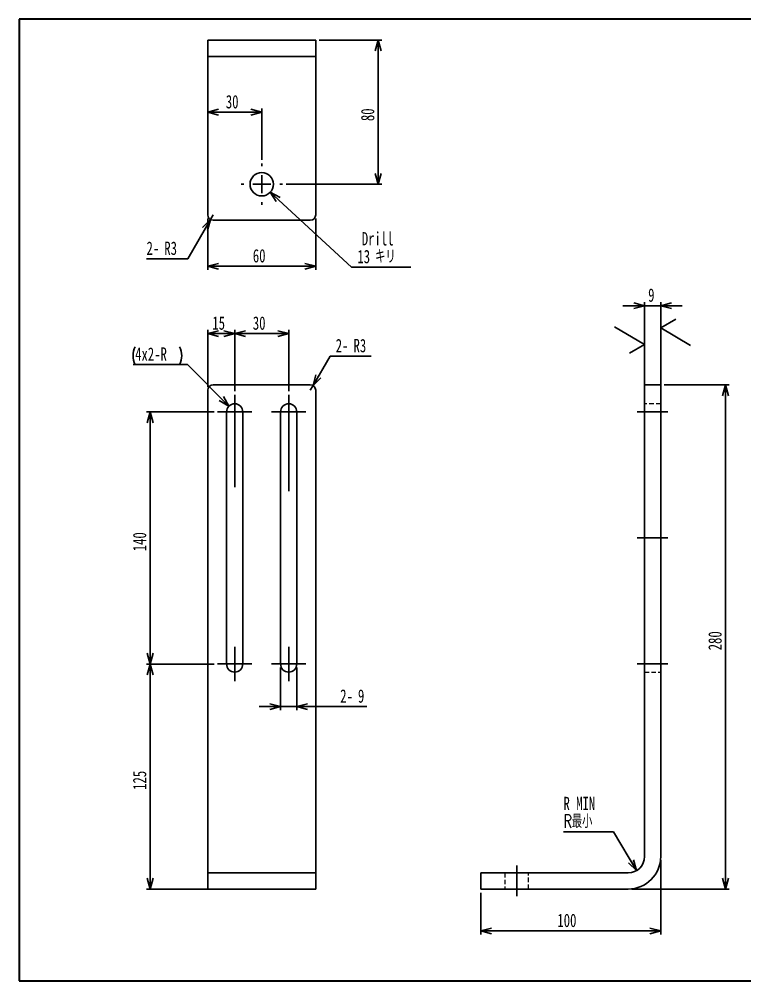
# Model space of a CAD drawing. Header units: millimetres. Extents: x 20 to 1039, y -216 to 345.
# Drawn here: x 20 to 221.5, y 15 to 282 of the extents above; entities that cross this region are included whole.
import ezdxf

# ---------------------------------------------------------------- set-up
doc = ezdxf.new("R2010")
doc.units = ezdxf.units.MM
doc.linetypes.add('HIDDEN', pattern=[1.905, 1.27, -0.635])
doc.layers.add('SLD-0', color=7, linetype='Continuous')
doc.styles.add('SLDTEXTSTYLE0', font='TXT', dxfattribs={"width": 0.7, "bigfont": 'bigfont'})
doc.styles.add('SLDTEXTSTYLE1', font='TXT', dxfattribs={"width": 0.7})
doc.dimstyles.new('SLDDIMSTYLE0', dxfattribs={"dimtxt": 4.244358, "dimasz": 3, "dimexe": 0, "dimexo": 0.0625, "dimgap": 1.061089, "dimtad": 3, "dimlfac": 2, "dimrnd": 1e-09, "dimzin": 12, "dimdsep": 46, "dimtxsty": 'SLDTEXTSTYLE1', "dimblk1": 'OPEN30', "dimblk2": 'OPEN30', "dimsah": 1, "dimcen": 0.09, "dimadec": 0, "dimazin": 3, "dimtfac": 1, "dimtdec": 3, "dimtofl": 0, "dimtmove": 0, "dimatfit": 3, "dimldrblk": 'OPEN30', "dimfxl": 1, "dimfrac": 2, "dimtolj": 1, "dimtzin": 12, "dimarcsym": 0})
doc.dimstyles.new('SLDDIMSTYLE1', dxfattribs={"dimtxt": 4.244358, "dimasz": 3, "dimexe": 0, "dimexo": 0.0625, "dimgap": 1.061089, "dimtad": 0, "dimtih": 1, "dimtoh": 1, "dimlfac": 2, "dimrnd": 1e-09, "dimzin": 12, "dimdsep": 46, "dimtxsty": 'SLDTEXTSTYLE1', "dimblk1": 'OPEN30', "dimblk2": 'OPEN30', "dimsah": 1, "dimcen": 0, "dimadec": 0, "dimazin": 3, "dimtfac": 1, "dimtdec": 3, "dimtofl": 0, "dimtmove": 0, "dimatfit": 3, "dimldrblk": 'OPEN30', "dimfxl": 1, "dimfrac": 2, "dimtolj": 1, "dimtzin": 12, "dimarcsym": 0})
doc.dimstyles.new('SLDDIMSTYLE2', dxfattribs={"dimtxt": 4.244358, "dimasz": 3, "dimexe": 0, "dimexo": 0.0625, "dimgap": 1.061089, "dimtad": 0, "dimtih": 1, "dimtoh": 1, "dimlfac": 2, "dimrnd": 1e-09, "dimzin": 12, "dimdsep": 46, "dimtxsty": 'SLDTEXTSTYLE1', "dimblk1": 'OPEN30', "dimblk2": 'OPEN30', "dimsah": 1, "dimcen": 0, "dimadec": 0, "dimazin": 3, "dimtfac": 1, "dimtdec": 3, "dimtofl": 0, "dimtmove": 0, "dimatfit": 3, "dimldrblk": 'OPEN30', "dimfxl": 1, "dimfrac": 2, "dimtolj": 1, "dimtzin": 12, "dimarcsym": 0})
doc.dimstyles.new('SLDDIMSTYLE3', dxfattribs={"dimtxt": 4.244358, "dimasz": 3, "dimexe": 0, "dimexo": 0.0625, "dimgap": 1.061089, "dimtad": 3, "dimlfac": 2, "dimrnd": 1e-09, "dimzin": 12, "dimdsep": 46, "dimtxsty": 'SLDTEXTSTYLE1', "dimblk1": 'OPEN30', "dimblk2": 'OPEN30', "dimsah": 1, "dimcen": 0.09, "dimadec": 0, "dimazin": 3, "dimtfac": 1, "dimtdec": 3, "dimtmove": 0, "dimatfit": 0, "dimldrblk": 'OPEN30', "dimfxl": 1, "dimfrac": 2, "dimtolj": 1, "dimtzin": 12, "dimarcsym": 0})
doc.dimstyles.new('SLDDIMSTYLE4', dxfattribs={"dimtxt": 4.244358, "dimasz": 3, "dimexe": 0, "dimexo": 0.0625, "dimgap": 1.061089, "dimtad": 0, "dimtih": 1, "dimtoh": 1, "dimlfac": 2, "dimrnd": 1e-09, "dimzin": 12, "dimdsep": 46, "dimtxsty": 'SLDTEXTSTYLE1', "dimblk1": 'OPEN30', "dimblk2": 'OPEN30', "dimsah": 1, "dimcen": 0, "dimadec": 0, "dimazin": 3, "dimtfac": 1, "dimtdec": 3, "dimtofl": 0, "dimtmove": 1, "dimatfit": 3, "dimldrblk": 'OPEN30', "dimfxl": 1, "dimfrac": 2, "dimtolj": 1, "dimtzin": 12, "dimarcsym": 0})
doc.dimstyles.new('SLDDIMSTYLE5', dxfattribs={"dimtxt": 4.244358, "dimasz": 3, "dimexe": 0, "dimexo": 0.0625, "dimgap": 1.061089, "dimtad": 3, "dimlfac": 2, "dimrnd": 1e-09, "dimzin": 12, "dimdsep": 46, "dimtxsty": 'SLDTEXTSTYLE1', "dimblk1": 'OPEN30', "dimblk2": 'OPEN30', "dimsah": 1, "dimcen": 0, "dimadec": 0, "dimazin": 3, "dimtfac": 1, "dimtdec": 3, "dimtofl": 0, "dimtmove": 0, "dimatfit": 3, "dimldrblk": 'OPEN30', "dimfxl": 1, "dimfrac": 2, "dimtolj": 1, "dimtzin": 12, "dimarcsym": 0})

# ---------------------------------------------------------------- blocks, each defined once
blk = doc.blocks.new('_Open30')
at = {"color": 0, "linetype": 'ByBlock', "lineweight": -2}
for p, q in [((-1, 0.267949), (0, 0)), ((0, 0), (-1, -0.267949)), ((0, 0), (-1, 0))]:
    blk.add_line(p, q, dxfattribs=at)
blk = doc.blocks.new('_D')
at = {"layer": 'SLD-0'}
for p, q in [((74.11, 172.96), (55.36, 172.96)), ((56.36, 102.96), (56.36, 172.96)), ((74.11, 102.96), (55.36, 102.96))]:
    blk.add_line(p, q, dxfattribs=at)
at = {"layer": 'SLD-0', "xscale": 3, "yscale": 3}
for p, rotation in [((56.36, 172.96, 12.5), 90), ((56.36, 102.96, 12.5), 270)]:
    blk.add_blockref('_Open30', p, dxfattribs=dict(at, rotation=rotation))
at = {"layer": 'SLD-0', "insert": (51.58, 134.26), "char_height": 3.704, "attachment_point": 1, "rotation": 90, "style": 'SLDTEXTSTYLE1'}
blk.add_mtext('140', dxfattribs=at)
blk = doc.blocks.new('_D_1')
at = {"layer": 'SLD-0'}
for p, q in [((72.36, 179.96), (72.36, 195.71)), ((79.86, 178.71), (79.86, 195.71)), ((72.36, 194.71), (79.86, 194.71))]:
    blk.add_line(p, q, dxfattribs=at)
at = {"layer": 'SLD-0', "xscale": 3, "yscale": 3, "rotation": 180}
blk.add_blockref('_Open30', (72.36, 194.71, 12.5), dxfattribs=at)
at = {"layer": 'SLD-0', "xscale": 3, "yscale": 3}
blk.add_blockref('_Open30', (79.86, 194.71, 12.5), dxfattribs=at)
at = {"layer": 'SLD-0', "insert": (73.64, 199.49), "char_height": 3.704, "attachment_point": 1, "style": 'SLDTEXTSTYLE1'}
blk.add_mtext('15', dxfattribs=at)
blk = doc.blocks.new('_D_2')
at = {"layer": 'SLD-0'}
for p, q in [((79.86, 178.71), (79.86, 195.71)), ((94.86, 178.71), (94.86, 195.71)), ((79.86, 194.71), (94.86, 194.71))]:
    blk.add_line(p, q, dxfattribs=at)
at = {"layer": 'SLD-0', "xscale": 3, "yscale": 3, "rotation": 180}
blk.add_blockref('_Open30', (79.86, 194.71, 12.5), dxfattribs=at)
at = {"layer": 'SLD-0', "xscale": 3, "yscale": 3}
blk.add_blockref('_Open30', (94.86, 194.71, 12.5), dxfattribs=at)
at = {"layer": 'SLD-0', "insert": (84.89, 199.49), "char_height": 3.704, "attachment_point": 1, "style": 'SLDTEXTSTYLE1'}
blk.add_mtext('30', dxfattribs=at)
blk = doc.blocks.new('_D_3')
at = {"layer": 'SLD-0'}
for p, q in [((101.61, 180.26), (106.34, 188.46)), ((106.34, 188.46), (117.8, 188.46)), ((100.86, 178.96), (101.61, 180.26))]:
    blk.add_line(p, q, dxfattribs=at)
at = {"layer": 'SLD-0', "xscale": 3, "yscale": 3, "rotation": 240}
blk.add_blockref('_Open30', (101.61, 180.26, 12.5), dxfattribs=at)
at = {"layer": 'SLD-0', "char_height": 3.704, "attachment_point": 1, "style": 'SLDTEXTSTYLE1'}
for s, insert in [('2-', (107.92, 193.23)), ('R3', (112.86, 193.23))]:
    blk.add_mtext(s, dxfattribs=dict(at, insert=insert))
blk = doc.blocks.new('_D_4')
at = {"layer": 'SLD-0'}
for p, q in [((66.72, 186.1), (51.62, 186.1)), ((78.26, 174.56), (66.72, 186.1))]:
    blk.add_line(p, q, dxfattribs=at)
for centre, start, end in [((57.14, 188.57), 153.4349, 206.5651), ((59.61, 188.57), 333.4349, 26.5651)]:
    blk.add_arc(centre, 5.52, start, end, dxfattribs=at)
at = {"layer": 'SLD-0', "xscale": 3, "yscale": 3, "rotation": 315}
blk.add_blockref('_Open30', (78.26, 174.56, 12.5), dxfattribs=at)
at = {"layer": 'SLD-0', "insert": (52.2, 190.87), "char_height": 3.704, "attachment_point": 1, "style": 'SLDTEXTSTYLE1'}
blk.add_mtext('4x2-R', dxfattribs=at)
blk = doc.blocks.new('_D_5')
at = {"layer": 'SLD-0'}
for p, q in [((74.11, 102.96), (55.36, 102.96)), ((56.36, 102.96), (56.36, 40.46)), ((72.86, 40.46), (55.36, 40.46))]:
    blk.add_line(p, q, dxfattribs=at)
at = {"layer": 'SLD-0', "xscale": 3, "yscale": 3}
for p, rotation in [((56.36, 102.96, 12.5), 90), ((56.36, 40.46, 12.5), 270)]:
    blk.add_blockref('_Open30', p, dxfattribs=dict(at, rotation=rotation))
at = {"layer": 'SLD-0', "insert": (51.58, 68.01), "char_height": 3.704, "attachment_point": 1, "rotation": 90, "style": 'SLDTEXTSTYLE1'}
blk.add_mtext('125', dxfattribs=at)
blk = doc.blocks.new('_D_6')
at = {"layer": 'SLD-0'}
for p, q in [((92.61, 101.96), (92.61, 90.14)), ((97.11, 101.96), (97.11, 90.14)), ((92.61, 91.14), (86.61, 91.14)), ((92.61, 91.14), (97.11, 91.14)), ((97.11, 91.14), (116.57, 91.14))]:
    blk.add_line(p, q, dxfattribs=at)
at = {"layer": 'SLD-0', "xscale": 3, "yscale": 3}
blk.add_blockref('_Open30', (92.61, 91.14, 12.5), dxfattribs=at)
at = {"layer": 'SLD-0', "xscale": 3, "yscale": 3, "rotation": 180}
blk.add_blockref('_Open30', (97.11, 91.14, 12.5), dxfattribs=at)
at = {"layer": 'SLD-0', "attachment_point": 1, "style": 'SLDTEXTSTYLE1'}
for s, insert, char_height in [('2-', (109.16, 95.92), 3.704), ('9', (114.1, 95.92), 3.7)]:
    blk.add_mtext(s, dxfattribs=dict(at, insert=insert, char_height=char_height))
blk = doc.blocks.new('SW_CENTERMARKSYMBOL_0')
at = {"layer": 'SLD-0', "color": 0}
for p, q in [((0, 72.5), (0, 74.75)), ((0, 70), (0, 72.5)), ((-2.5, 70), (-4.75, 70)), ((0, 70), (-2.5, 70)), ((0, 70), (0, 67.5)), ((0, 70), (2.5, 70)), ((2.5, 70), (4.75, 70)), ((0, 67.5), (0, 49.12)), ((0, 2.5), (0, 4.75)), ((-2.5, 0), (-4.75, 0)), ((0, 0), (-2.5, 0)), ((0, 0), (0, 2.5)), ((0, 0), (0, -2.5)), ((0, 0), (2.5, 0)), ((2.5, 0), (4.75, 0)), ((0, -2.5), (0, -4.75))]:
    blk.add_line(p, q, dxfattribs=at)
blk = doc.blocks.new('SW_CENTERMARKSYMBOL_1')
at = {"layer": 'SLD-0', "color": 0}
for p, q in [((0, 72.5), (0, 74.75)), ((0, 70), (0, 72.5)), ((-2.5, 70), (-4.75, 70)), ((0, 70), (-2.5, 70)), ((0, 70), (0, 67.5)), ((0, 70), (2.5, 70)), ((2.5, 70), (4.75, 70)), ((0, 67.5), (0, 47.95)), ((0, 2.5), (0, 4.75)), ((-2.5, 0), (-4.75, 0)), ((0, 0), (-2.5, 0)), ((0, 0), (0, 2.5)), ((0, 0), (0, -2.5)), ((0, 0), (2.5, 0)), ((2.5, 0), (4.75, 0)), ((0, -2.5), (0, -4.75))]:
    blk.add_line(p, q, dxfattribs=at)
blk = doc.blocks.new('_D_7')
at = {"layer": 'SLD-0'}
for p, q in [((199.19, 180.46), (217.19, 180.46)), ((216.19, 40.46), (216.19, 180.46)), ((190.19, 40.46), (217.19, 40.46))]:
    blk.add_line(p, q, dxfattribs=at)
at = {"layer": 'SLD-0', "xscale": 3, "yscale": 3}
for p, rotation in [((216.19, 180.46, -15), 90), ((216.19, 40.46, -15), 270)]:
    blk.add_blockref('_Open30', p, dxfattribs=dict(at, rotation=rotation))
at = {"layer": 'SLD-0', "insert": (211.41, 106.76), "char_height": 3.704, "attachment_point": 1, "rotation": 90, "style": 'SLDTEXTSTYLE1'}
blk.add_mtext('280', dxfattribs=at)
blk = doc.blocks.new('_D_8')
at = {"layer": 'SLD-0'}
for p, q in [((198.19, 48.46), (198.19, 27.84)), ((148.19, 39.46), (148.19, 27.84)), ((198.19, 28.84), (148.19, 28.84))]:
    blk.add_line(p, q, dxfattribs=at)
at = {"layer": 'SLD-0', "xscale": 3, "yscale": 3, "rotation": 180}
blk.add_blockref('_Open30', (148.19, 28.84, -15), dxfattribs=at)
at = {"layer": 'SLD-0', "xscale": 3, "yscale": 3}
blk.add_blockref('_Open30', (198.19, 28.84, -15), dxfattribs=at)
at = {"layer": 'SLD-0', "insert": (169.48, 33.62), "char_height": 3.704, "attachment_point": 1, "style": 'SLDTEXTSTYLE1'}
blk.add_mtext('100', dxfattribs=at)
blk = doc.blocks.new('_D_9')
at = {"layer": 'SLD-0'}
for p, q in [((185.11, 56.36), (171.18, 56.36)), ((191.48, 45.59), (185.11, 56.36))]:
    blk.add_line(p, q, dxfattribs=at)
at = {"layer": 'SLD-0', "xscale": 3, "yscale": 3, "rotation": 300.5794769239}
blk.add_blockref('_Open30', (191.48, 45.59, -15), dxfattribs=at)
at = {"layer": 'SLD-0', "char_height": 3.704, "attachment_point": 1}
for s, insert, style in [('R MIN', (171.18, 66.08), 'SLDTEXTSTYLE1'), ('R最小', (171.18, 61.14), 'SLDTEXTSTYLE0')]:
    blk.add_mtext(s, dxfattribs=dict(at, insert=insert, style=style))
blk = doc.blocks.new('_D_10')
at = {"layer": 'SLD-0'}
for p, q in [((193.69, 181.46), (193.69, 203.46)), ((198.19, 181.46), (198.19, 203.46)), ((193.69, 202.46), (187.69, 202.46)), ((193.69, 202.46), (198.19, 202.46)), ((198.19, 202.46), (204.19, 202.46))]:
    blk.add_line(p, q, dxfattribs=at)
at = {"layer": 'SLD-0', "xscale": 3, "yscale": 3}
blk.add_blockref('_Open30', (193.69, 202.46, -15), dxfattribs=at)
at = {"layer": 'SLD-0', "xscale": 3, "yscale": 3, "rotation": 180}
blk.add_blockref('_Open30', (198.19, 202.46, -15), dxfattribs=at)
at = {"layer": 'SLD-0', "insert": (194.7, 207.24), "char_height": 3.7, "attachment_point": 1, "style": 'SLDTEXTSTYLE1'}
blk.add_mtext('9', dxfattribs=at)
blk = doc.blocks.new('SW_SFSYMBOL_16')
at = {"layer": 'SLD-0', "color": 0}
for p, q in [((0, 16.33), (4.16, 18.79)), ((0, 0), (0, 17.33)), ((0, 16.33), (8.32, 11.43))]:
    blk.add_line(p, q, dxfattribs=at)
blk = doc.blocks.new('SW_SFSYMBOL_17')
at = {"layer": 'SLD-0', "color": 0}
for p, q in [((0, 11.72), (-8.32, 16.63)), ((0, 11.72), (-4.16, 9.27)), ((0, 0), (0, 12.72))]:
    blk.add_line(p, q, dxfattribs=at)
blk = doc.blocks.new('_D_11')
at = {"layer": 'SLD-0'}
for p, q in [((103.36, 276.18), (120.7, 276.18)), ((119.7, 276.18), (119.7, 236.18)), ((94.11, 236.18), (120.7, 236.18))]:
    blk.add_line(p, q, dxfattribs=at)
at = {"layer": 'SLD-0', "xscale": 3, "yscale": 3}
for p, rotation in [((119.7, 276.18, -41.25), 90), ((119.7, 236.18, -41.25), 270)]:
    blk.add_blockref('_Open30', p, dxfattribs=dict(at, rotation=rotation))
at = {"layer": 'SLD-0', "insert": (114.92, 253.71), "char_height": 3.704, "attachment_point": 1, "rotation": 90, "style": 'SLDTEXTSTYLE1'}
blk.add_mtext('80', dxfattribs=at)
blk = doc.blocks.new('_D_12')
at = {"layer": 'SLD-0'}
for p, q in [((72.36, 270.68), (72.36, 255.18)), ((87.36, 242.93), (87.36, 257.18)), ((72.36, 256.18), (87.36, 256.18))]:
    blk.add_line(p, q, dxfattribs=at)
at = {"layer": 'SLD-0', "xscale": 3, "yscale": 3, "rotation": 180}
blk.add_blockref('_Open30', (72.36, 256.18, -41.25), dxfattribs=at)
at = {"layer": 'SLD-0', "xscale": 3, "yscale": 3}
blk.add_blockref('_Open30', (87.36, 256.18, -41.25), dxfattribs=at)
at = {"layer": 'SLD-0', "insert": (77.39, 260.95), "char_height": 3.704, "attachment_point": 1, "style": 'SLDTEXTSTYLE1'}
blk.add_mtext('30', dxfattribs=at)
blk = doc.blocks.new('_D_13')
at = {"layer": 'SLD-0'}
for p, q in [((89.75, 233.98), (112.34, 213.19)), ((112.34, 213.19), (128.75, 213.19))]:
    blk.add_line(p, q, dxfattribs=at)
at = {"layer": 'SLD-0', "xscale": 3, "yscale": 3, "rotation": 137.3913460146}
blk.add_blockref('_Open30', (89.75, 233.98, -41.25), dxfattribs=at)
at = {"layer": 'SLD-0', "char_height": 3.704, "attachment_point": 1}
for s, insert, style in [('Drill', (115.17, 222.9), 'SLDTEXTSTYLE1'), ('13', (113.93, 217.96), 'SLDTEXTSTYLE1'), ('キリ', (118.87, 217.96), 'SLDTEXTSTYLE0')]:
    blk.add_mtext(s, dxfattribs=dict(at, insert=insert, style=style))
blk = doc.blocks.new('_D_14')
at = {"layer": 'SLD-0'}
for p, q in [((72.36, 226.68), (72.36, 212.41)), ((102.36, 226.68), (102.36, 212.41)), ((72.36, 213.41), (102.36, 213.41))]:
    blk.add_line(p, q, dxfattribs=at)
at = {"layer": 'SLD-0', "xscale": 3, "yscale": 3, "rotation": 180}
blk.add_blockref('_Open30', (72.36, 213.41, -41.25), dxfattribs=at)
at = {"layer": 'SLD-0', "xscale": 3, "yscale": 3}
blk.add_blockref('_Open30', (102.36, 213.41, -41.25), dxfattribs=at)
at = {"layer": 'SLD-0', "insert": (84.89, 218.19), "char_height": 3.704, "attachment_point": 1, "style": 'SLDTEXTSTYLE1'}
blk.add_mtext('60', dxfattribs=at)
blk = doc.blocks.new('_D_15')
at = {"layer": 'SLD-0'}
for p, q in [((73.86, 227.68), (73.11, 226.38)), ((73.11, 226.38), (66.82, 215.5)), ((66.82, 215.5), (55.36, 215.5))]:
    blk.add_line(p, q, dxfattribs=at)
at = {"layer": 'SLD-0', "xscale": 3, "yscale": 3, "rotation": 60}
blk.add_blockref('_Open30', (73.11, 226.38, -41.25), dxfattribs=at)
at = {"layer": 'SLD-0', "char_height": 3.704, "attachment_point": 1, "style": 'SLDTEXTSTYLE1'}
for s, insert in [('2-', (55.36, 220.27)), ('R3', (60.3, 220.27))]:
    blk.add_mtext(s, dxfattribs=dict(at, insert=insert))
blk = doc.blocks.new('SW_CENTERMARKSYMBOL_2')
at = {"layer": 'SLD-0', "color": 0}
for p, q in [((0, 5), (0, 5.75)), ((-5, 0), (-5.75, 0)), ((0, 0), (-2.5, 0)), ((0, 0), (0, 2.5)), ((0, 0), (0, -2.5)), ((0, 0), (2.5, 0)), ((5, 0), (5.75, 0)), ((0, -5), (0, -5.75))]:
    blk.add_line(p, q, dxfattribs=at)

msp = doc.modelspace()

# ---------------------------------------------------------------- linework, layer by layer
at = {"color": 7, "linetype": 'Continuous', "lineweight": 25}
for p, q in [((72.3551, 271.6752), (72.3551, 276.1752)), ((72.3551, 276.1752), (73.8551, 276.1752)), ((73.8551, 276.1752), (100.8551, 276.1752)), ((100.8551, 276.1752), (102.3551, 276.1752)), ((102.3551, 276.1752), (102.3551, 271.6752)), ((73.8551, 271.6752), (72.3551, 271.6752)), ((72.3551, 271.6752), (72.3551, 267.1752)), ((73.8551, 271.6752), (100.8551, 271.6752)), ((102.3551, 271.6752), (100.8551, 271.6752)), ((102.3551, 267.1752), (102.3551, 271.6752)), ((72.3551, 267.1752), (72.3551, 227.6752)), ((102.3551, 227.6752), (102.3551, 267.1752)), ((73.8551, 226.1752), (100.8551, 226.1752)), ((72.3551, 49.4642), (72.3551, 178.9642)), ((73.8551, 180.4642), (100.8551, 180.4642)), ((102.3551, 178.9642), (102.3551, 49.4642)), ((193.6864, 178.9642), (193.6864, 180.4642)), ((193.6864, 180.4642), (198.1864, 180.4642)), ((193.6864, 178.9642), (193.6864, 49.4642)), ((198.1864, 180.4642), (198.1864, 178.9642)), ((198.1864, 178.9642), (198.1864, 49.4642)), ((77.6051, 172.9642), (77.6051, 102.9642)), ((82.1051, 172.9642), (82.1051, 102.9642)), ((92.6051, 172.9642), (92.6051, 102.9642)), ((97.1051, 172.9642), (97.1051, 102.9642)), ((72.3551, 49.4642), (72.3551, 44.9642)), ((102.3551, 44.9642), (102.3551, 49.4642)), ((72.3551, 40.4642), (72.3551, 44.9642)), ((72.3551, 44.9642), (73.8551, 44.9642)), ((73.8551, 44.9642), (100.8551, 44.9642)), ((100.8551, 44.9642), (102.3551, 44.9642)), ((102.3551, 44.9642), (102.3551, 40.4642)), ((148.1864, 40.4642), (148.1864, 44.9642)), ((148.1864, 44.9642), (149.6864, 44.9642)), ((149.6864, 44.9642), (189.1864, 44.9642)), ((73.8551, 40.4642), (72.3551, 40.4642)), ((73.8551, 40.4642), (100.8551, 40.4642)), ((102.3551, 40.4642), (100.8551, 40.4642)), ((149.6864, 40.4642), (148.1864, 40.4642)), ((149.6864, 40.4642), (189.1864, 40.4642))]:
    msp.add_line(p, q, dxfattribs=at)
at = {"color": 7, "linetype": 'HIDDEN', "lineweight": 18}
for p, q in [((198.1864, 175.2142), (193.6864, 175.2142)), ((193.6864, 100.7142), (198.1864, 100.7142)), ((154.9364, 44.9642), (154.9364, 40.4642)), ((161.4364, 40.4642), (161.4364, 44.9642))]:
    msp.add_line(p, q, dxfattribs=at)
at = {"color": 7, "linetype": 'Continuous', "lineweight": 25}
msp.add_circle((87.3551, 236.1752), 3.25, dxfattribs=at)
for centre, radius, start, end in [((73.8551, 227.6752), 1.5, 180, 270), ((100.8551, 227.6752), 1.5, 270, 0), ((73.8551, 178.9642), 1.5, 90, 180), ((100.8551, 178.9642), 1.5, 0, 90), ((79.8551, 172.9642), 2.25, 0, 180), ((94.8551, 172.9642), 2.25, 0, 180), ((79.8551, 102.9642), 2.25, 180, 0), ((94.8551, 102.9642), 2.25, 180, 0), ((189.1864, 49.4642), 9, 270, 0), ((189.1864, 49.4642), 4.5, 270, 0)]:
    msp.add_arc(centre, radius, start, end, dxfattribs=at)
at = {"layer": 'SLD-0', "color": 7, "linetype": 'Continuous', "lineweight": 35}
for p, q in [((20, 282), (20, 15)), ((405, 282), (20, 282)), ((20, 15), (405, 15))]:
    msp.add_line(p, q, dxfattribs=at)
at = {"layer": 'SLD-0', "linetype": 'Continuous'}
for p, q in [((191.6864, 172.9642), (200.1864, 172.9642)), ((200.1864, 137.9642), (191.6864, 137.9642)), ((191.6864, 102.9642), (200.1864, 102.9642)), ((158.1864, 46.9642), (158.1864, 38.4642))]:
    msp.add_line(p, q, dxfattribs=at)

# ---------------------------------------------------------------- block references
at = {"layer": 'SLD-0'}
for name, p in [('SW_CENTERMARKSYMBOL_2', (87.3551, 236.1752)), ('SW_SFSYMBOL_16', (198.1864, 179.9642)), ('SW_SFSYMBOL_17', (193.6864, 179.9642)), ('SW_CENTERMARKSYMBOL_0', (79.8551, 102.9642)), ('SW_CENTERMARKSYMBOL_1', (94.8551, 102.9642))]:
    msp.add_blockref(name, p, dxfattribs=at)

# ---------------------------------------------------------------- dimensions: what is measured, and where the dimension line sits
for base, p1, p2, picture, middle in [((119.6993, 236.1752), (102.3551, 276.1752), (93.1051, 236.1752), '_D_11', (119.6993, 256.1752)), ((216.1864, 180.4642), (189.1864, 40.4642), (198.1864, 180.4642), '_D_7', (216.1864, 110.4642)), ((56.3551, 172.9642), (75.1051, 102.9642), (75.1051, 172.9642), '_D', (56.3551, 137.9642)), ((56.3551, 40.4642), (75.1051, 102.9642), (73.8551, 40.4642), '_D_5', (56.3551, 71.7142))]:
    dim = msp.add_linear_dim(base=base, p1=p1, p2=p2, angle=90, dimstyle='SLDDIMSTYLE0', dxfattribs=at)
    dim.commit()
    dim.dimension.update_dxf_attribs({"geometry": picture, "text_midpoint": middle, "dimtype": 160})
for base, p1, p2, dimstyle, picture, middle in [((87.3551, 256.1752), (72.3551, 271.6752), (87.3551, 241.9252), 'SLDDIMSTYLE0', '_D_12', (79.8551, 256.1752)), ((102.3551, 213.4121), (72.3551, 227.6752), (102.3551, 227.6752), 'SLDDIMSTYLE0', '_D_14', (87.3551, 213.4121)), ((198.1864, 202.4642), (193.6864, 180.4642), (198.1864, 180.4642), 'SLDDIMSTYLE3', '_D_10', (195.9364, 202.4642)), ((79.8551, 194.7135), (72.3551, 178.9642), (79.8551, 177.7142), 'SLDDIMSTYLE0', '_D_1', (76.1051, 194.7135)), ((94.8551, 194.7135), (79.8551, 177.7142), (94.8551, 177.7142), 'SLDDIMSTYLE0', '_D_2', (87.3551, 194.7135)), ((148.1864, 28.8438), (198.1864, 49.4642), (148.1864, 40.4642), 'SLDDIMSTYLE0', '_D_8', (173.1864, 28.8438))]:
    dim = msp.add_linear_dim(base=base, p1=p1, p2=p2, dimstyle=dimstyle, dxfattribs=at)
    dim.commit()
    dim.dimension.update_dxf_attribs({"geometry": picture, "text_midpoint": middle, "dimtype": 160})
dim = msp.add_diameter_dim_2p(p1=(84.9631, 238.3754), p2=(89.7471, 233.975), text='Drill\\P<>キリ', dimstyle='SLDDIMSTYLE5', override={"dimpost": '<>'}, dxfattribs=at)
dim.commit()
dim.dimension.update_dxf_attribs({"geometry": '_D_13', "text_midpoint": (121.3399, 218.1286), "dimtype": 163})
for center, mpoint, text, dimstyle, picture, middle in [((73.8551, 227.6752), (73.1051, 226.3762), '2-<>', 'SLDDIMSTYLE1', '_D_15', (60.2978, 217.9668)), ((100.8551, 178.9642), (101.6051, 180.2632), '2-<>', 'SLDDIMSTYLE1', '_D_3', (112.8629, 190.9277)), ((79.8551, 172.9642), (78.2641, 174.5552), '(4x2-R)', 'SLDDIMSTYLE2', '_D_4', (58.3773, 188.876)), ((189.1864, 49.4642), (191.4757, 45.59), 'R MIN\\PR最小', 'SLDDIMSTYLE4', '_D_9', (177.3487, 61.3019))]:
    dim = msp.add_radius_dim(center=center, mpoint=mpoint, text=text, dimstyle=dimstyle, dxfattribs=at)
    dim.commit()
    dim.dimension.update_dxf_attribs({"geometry": picture, "text_midpoint": middle, "dimtype": 164})
dim = msp.add_linear_dim(base=(97.1051, 91.141), p1=(92.6051, 102.9642), p2=(97.1051, 102.9642), text='2-<>', dimstyle='SLDDIMSTYLE3', dxfattribs=at)
dim.commit()
dim.dimension.update_dxf_attribs({"geometry": '_D_6', "text_midpoint": (112.8629, 91.141), "dimtype": 160})

doc.saveas('drawing.dxf')
